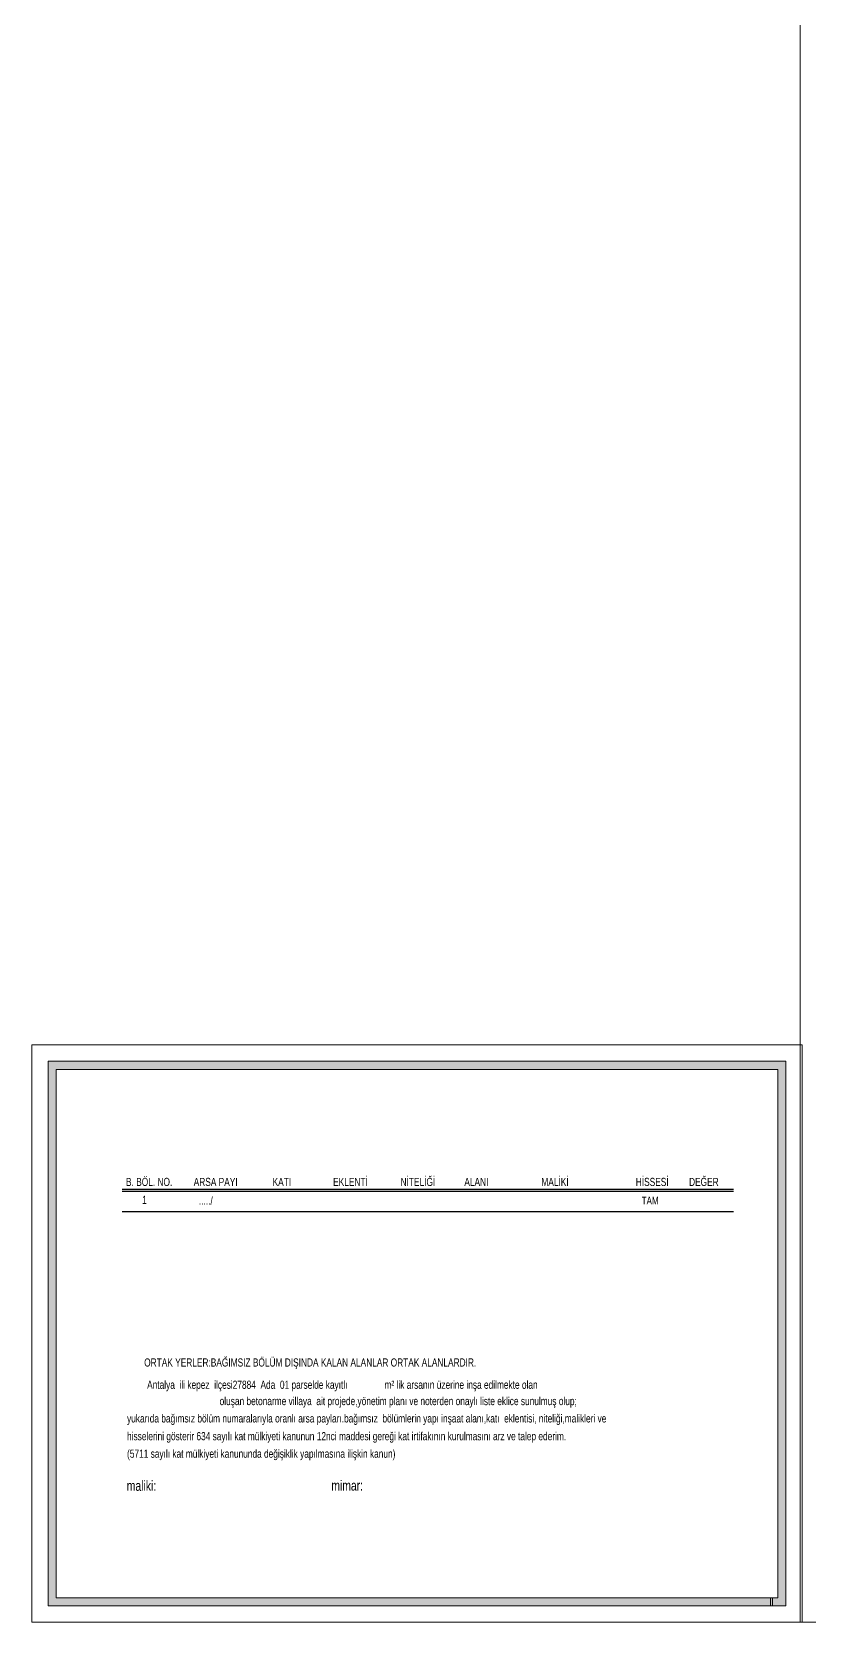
# Model space of a CAD drawing. Extents: x 775040 to 808375, y 4159409 to 4163651.
# Drawn here: x 775040 to 775998, y 4159409 to 4161367 of the extents above; entities that cross this region are included whole.
import ezdxf

# ---------------------------------------------------------------- set-up
doc = ezdxf.new("R2010")
doc.units = 0
doc.header["$MEASUREMENT"] = 0
doc.layers.add('KALIN', color=30, linetype='Continuous', lineweight=18)
doc.layers.add('Z_antet', color=31, linetype='Continuous', lineweight=30)
doc.layers.add('YAZI', color=3, linetype='Continuous')
doc.styles.add('10', font='swisscl.ttf', dxfattribs={"height": 10})
doc.styles.add('50', font='swisscl.ttf', dxfattribs={"height": 50})

msp = doc.modelspace()

# ---------------------------------------------------------------- hatches: boundary and pattern name
at = {"layer": 'Z_antet'}
msp.add_hatch(color=256, dxfattribs=at).paths.add_polyline_path([(775949.96, 4159438.75), (775959.02, 4159438.75), (775959.02, 4160089.65), (775070.39, 4160089.65), (775070.39, 4159438.75), (775952.46, 4159438.75), (775952.46, 4159428.75), (775060.39, 4159428.75), (775060.39, 4160099.65), (775969.02, 4160099.65), (775969.02, 4159428.75), (775949.96, 4159428.75)])

# ---------------------------------------------------------------- linework, layer by layer
at = {"layer": 'KALIN'}
for points in [[(775986.59, 4163288.75), (775986.59, 4159408.75), (779817.64, 4159408.75), (779817.64, 4163288.75)], [(775949.96, 4159438.75), (775959.02, 4159438.75), (775959.02, 4160089.65), (775070.39, 4160089.65), (775070.39, 4159438.75), (775952.46, 4159438.75), (775952.46, 4159428.75), (775060.39, 4159428.75), (775060.39, 4160099.65), (775969.02, 4160099.65), (775969.02, 4159428.75), (775949.96, 4159428.75)]]:
    msp.add_lwpolyline(points, close=True, dxfattribs=at)
msp.add_lwpolyline([(775952.46, 4159408.75), (775040.39, 4159408.75), (775040.39, 4160119.65), (775989.02, 4160119.65), (775989.02, 4159408.75), (775949.96, 4159408.75)], dxfattribs=at)
at = {"layer": 'YAZI', "color": 0, "ltscale": 5}
for p, q in [((775151.55, 4159942.06), (775904.7, 4159942.06)), ((775151.55, 4159939.57), (775904.7, 4159939.57)), ((775151.55, 4159914.57), (775904.7, 4159914.57))]:
    msp.add_line(p, q, dxfattribs=at)

# ---------------------------------------------------------------- texts
at = {"layer": 'YAZI', "color": 0}
for s, height, style, p in [('EKLENTİ', 10, '10', (775411.51, 4159946.02)), ('NİTELİĞİ', 10, '10', (775494.51, 4159946.02)), ('MALİKİ', 10, '10', (775667.96, 4159946.02)), ('HİSSESİ', 10, '10', (775784.27, 4159946.02)), ('DEĞER', 10, '10', (775849.84, 4159946.02)), ('B. BÖL. NO.', 10, '10', (775156.43, 4159946.02)), ('ARSA PAYI', 10, '10', (775239.78, 4159946.02)), ('KATI', 10, '10', (775336.96, 4159946.02)), ('ALANI', 10, '10', (775573.1, 4159946.02)), ('1', 10, '10', (775176.31, 4159923.89)), ('...../', 10, '10', (775246.18, 4159922.9)), ('TAM', 9.6, '10', (775791.55, 4159923.22)), ('ORTAK YERLER:BAĞIMSIZ BÖLÜM DIŞINDA KALAN ALANLAR ORTAK ALANLARDIR.', 10, '10', (775178.8, 4159723.62)), ('     Antalya  ili kepez  ilçesi27884  Ada  01 parselde kayıtlı                m² lik arsanın üzerine inşa edilmekte olan ', 10, '10', (775168.16, 4159696.21)), ('                                        oluşan betonarme villaya  ait projede,yönetim planı ve noterden onaylı liste eklice sunulmuş olup;', 10, '10', (775157.7, 4159676.08)), ('yukarıda bağımsız bölüm numaralarıyla oranlı arsa payları.bağımsız  bölümlerin yapı inşaat alanı,katı  eklentisi, niteliği,malikleri ve ', 10, '10', (775157.7, 4159654.74)), ('hisselerini gösterir 634 sayılı kat mülkiyeti kanunun 12nci maddesi gereği kat irtifakının kurulmasını arz ve talep ederim.', 10, '10', (775157.7, 4159632.86)), ('(5711 sayılı kat mülkiyeti kanununda değişiklik yapılmasına ilişkin kanun)', 10, '10', (775157.7, 4159611.3)), ('maliki: ', 12.5, '50', (775157.33, 4159570.55, 0)), ('mimar: ', 12.5, '50', (775409.24, 4159570.81, 0))]:
    msp.add_text(s, height=height, dxfattribs=dict(at, style=style)).set_placement(p)

doc.saveas('drawing.dxf')
